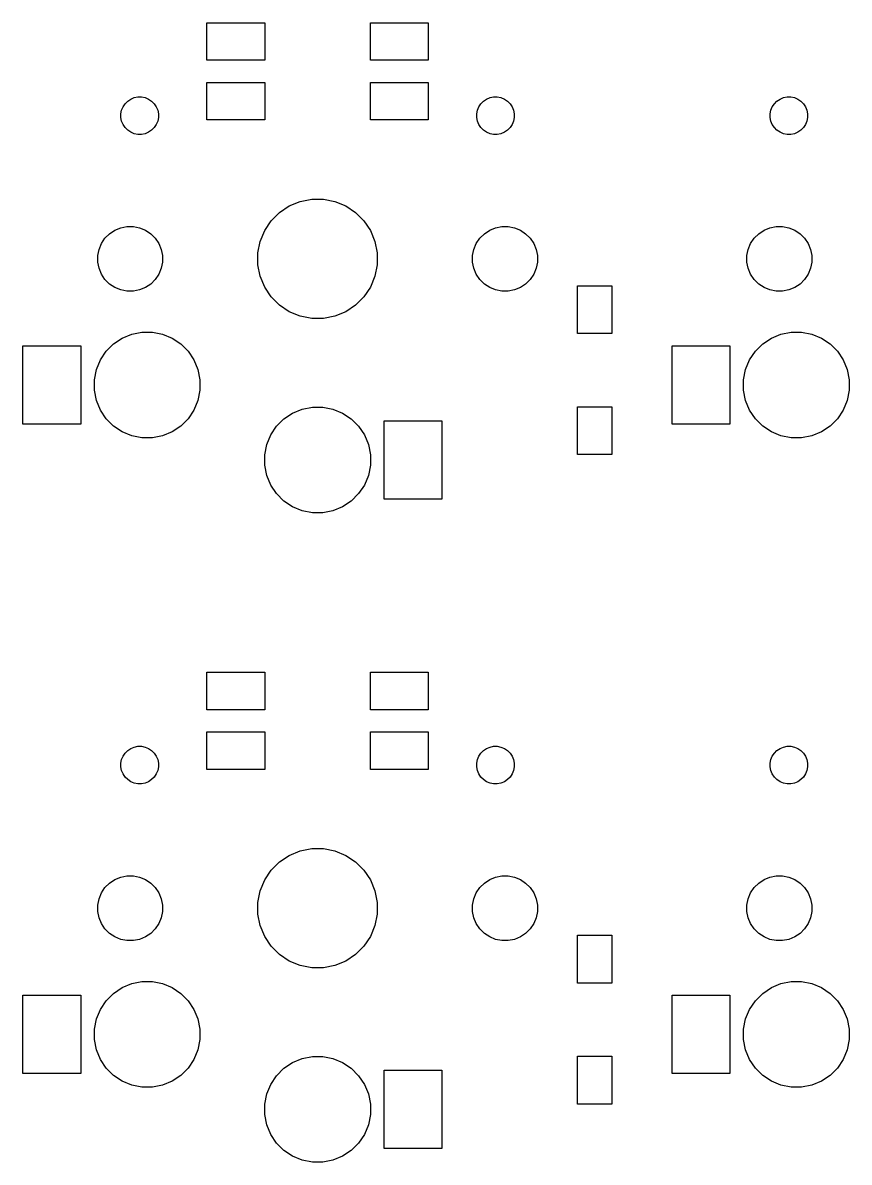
# Model space of a CAD drawing. Extents: x 33 to 239, y -108 to -27.
# Drawn here: x 109.6 to 133.85, y -106.9 to -73.47 of the extents above; entities that cross this region are included whole.
import ezdxf

# ---------------------------------------------------------------- set-up
doc = ezdxf.new("R2010")
doc.units = 0
doc.layers.add('BLACK', color=7, linetype='CONTINUOUS')

msp = doc.modelspace()

# ---------------------------------------------------------------- linework, layer by layer
at = {"layer": 'BLACK', "linetype": 'CONTINUOUS'}
for p, q in [((115, -74.575), (115, -73.475)), ((115, -73.475), (116.7, -73.475)), ((116.7, -73.475), (116.7, -74.575)), ((119.8, -74.575), (119.8, -73.475)), ((119.8, -73.475), (121.5, -73.475)), ((121.5, -73.475), (121.5, -74.575)), ((116.7, -74.575), (115, -74.575)), ((121.5, -74.575), (119.8, -74.575)), ((115, -76.325), (115, -75.225)), ((115, -75.225), (116.7, -75.225)), ((116.7, -75.225), (116.7, -76.325)), ((119.8, -76.325), (119.8, -75.225)), ((119.8, -75.225), (121.5, -75.225)), ((121.5, -75.225), (121.5, -76.325)), ((112.543, -75.9395), (112.603, -75.8494)), ((112.603, -75.8494), (112.679, -75.7728)), ((112.679, -75.7728), (112.769, -75.7126)), ((112.769, -75.7126), (112.87, -75.6711)), ((112.87, -75.6711), (112.976, -75.65)), ((112.976, -75.65), (113.084, -75.65)), ((113.084, -75.65), (113.19, -75.6711)), ((113.19, -75.6711), (113.291, -75.7126)), ((113.291, -75.7126), (113.381, -75.7728)), ((113.381, -75.7728), (113.457, -75.8494)), ((113.457, -75.8494), (113.517, -75.9395)), ((122.983, -75.9395), (123.043, -75.8494)), ((123.043, -75.8494), (123.119, -75.7728)), ((123.119, -75.7728), (123.209, -75.7126)), ((123.209, -75.7126), (123.31, -75.6711)), ((123.31, -75.6711), (123.416, -75.65)), ((123.416, -75.65), (123.524, -75.65)), ((123.524, -75.65), (123.63, -75.6711)), ((123.63, -75.6711), (123.731, -75.7126)), ((123.731, -75.7126), (123.821, -75.7728)), ((123.821, -75.7728), (123.897, -75.8494)), ((123.897, -75.8494), (123.957, -75.9395)), ((131.593, -75.9395), (131.653, -75.8494)), ((131.653, -75.8494), (131.729, -75.7728)), ((131.729, -75.7728), (131.819, -75.7126)), ((131.819, -75.7126), (131.92, -75.6711)), ((131.92, -75.6711), (132.026, -75.65)), ((132.026, -75.65), (132.134, -75.65)), ((132.134, -75.65), (132.24, -75.6711)), ((132.24, -75.6711), (132.341, -75.7126)), ((132.341, -75.7126), (132.431, -75.7728)), ((132.431, -75.7728), (132.507, -75.8494)), ((132.507, -75.8494), (132.567, -75.9395)), ((112.48, -76.1458), (112.501, -76.0396)), ((112.48, -76.2542), (112.48, -76.1458)), ((112.501, -76.0396), (112.543, -75.9395)), ((113.517, -75.9395), (113.559, -76.0396)), ((113.559, -76.0396), (113.58, -76.1458)), ((113.58, -76.1458), (113.58, -76.2542)), ((122.92, -76.1458), (122.941, -76.0396)), ((122.92, -76.2542), (122.92, -76.1458)), ((122.941, -76.0396), (122.983, -75.9395)), ((123.957, -75.9395), (123.999, -76.0396)), ((123.999, -76.0396), (124.02, -76.1458)), ((124.02, -76.1458), (124.02, -76.2542)), ((131.53, -76.1458), (131.551, -76.0396)), ((131.53, -76.2542), (131.53, -76.1458)), ((131.551, -76.0396), (131.593, -75.9395)), ((132.567, -75.9395), (132.609, -76.0396)), ((132.609, -76.0396), (132.63, -76.1458)), ((132.63, -76.1458), (132.63, -76.2542)), ((112.501, -76.3604), (112.48, -76.2542)), ((112.543, -76.4605), (112.501, -76.3604)), ((112.603, -76.5506), (112.543, -76.4605)), ((113.517, -76.4605), (113.457, -76.5506)), ((113.559, -76.3604), (113.517, -76.4605)), ((113.58, -76.2542), (113.559, -76.3604)), ((116.7, -76.325), (115, -76.325)), ((121.5, -76.325), (119.8, -76.325)), ((122.941, -76.3604), (122.92, -76.2542)), ((122.983, -76.4605), (122.941, -76.3604)), ((123.043, -76.5506), (122.983, -76.4605)), ((123.957, -76.4605), (123.897, -76.5506)), ((123.999, -76.3604), (123.957, -76.4605)), ((124.02, -76.2542), (123.999, -76.3604)), ((131.551, -76.3604), (131.53, -76.2542)), ((131.593, -76.4605), (131.551, -76.3604)), ((131.653, -76.5506), (131.593, -76.4605)), ((132.567, -76.4605), (132.507, -76.5506)), ((132.609, -76.3604), (132.567, -76.4605)), ((132.63, -76.2542), (132.609, -76.3604)), ((112.679, -76.6272), (112.603, -76.5506)), ((112.769, -76.6874), (112.679, -76.6272)), ((112.87, -76.7289), (112.769, -76.6874)), ((112.976, -76.75), (112.87, -76.7289)), ((113.084, -76.75), (112.976, -76.75)), ((113.19, -76.7289), (113.084, -76.75)), ((113.291, -76.6874), (113.19, -76.7289)), ((113.381, -76.6272), (113.291, -76.6874)), ((113.457, -76.5506), (113.381, -76.6272)), ((123.119, -76.6272), (123.043, -76.5506)), ((123.209, -76.6874), (123.119, -76.6272)), ((123.31, -76.7289), (123.209, -76.6874)), ((123.416, -76.75), (123.31, -76.7289)), ((123.524, -76.75), (123.416, -76.75)), ((123.63, -76.7289), (123.524, -76.75)), ((123.731, -76.6874), (123.63, -76.7289)), ((123.821, -76.6272), (123.731, -76.6874)), ((123.897, -76.5506), (123.821, -76.6272)), ((131.729, -76.6272), (131.653, -76.5506)), ((131.819, -76.6874), (131.729, -76.6272)), ((131.92, -76.7289), (131.819, -76.6874)), ((132.026, -76.75), (131.92, -76.7289)), ((132.134, -76.75), (132.026, -76.75)), ((132.24, -76.7289), (132.134, -76.75)), ((132.341, -76.6874), (132.24, -76.7289)), ((132.431, -76.6272), (132.341, -76.6874)), ((132.507, -76.5506), (132.431, -76.6272)), ((117.134, -79.0407), (117.421, -78.8492)), ((117.421, -78.8492), (117.74, -78.7173)), ((117.74, -78.7173), (118.078, -78.65)), ((118.078, -78.65), (118.422, -78.65)), ((118.422, -78.65), (118.76, -78.7173)), ((118.76, -78.7173), (119.079, -78.8492)), ((119.079, -78.8492), (119.366, -79.0407)), ((116.891, -79.2844), (117.134, -79.0407)), ((119.366, -79.0407), (119.609, -79.2844)), ((112.3, -79.5581), (112.473, -79.4865)), ((112.473, -79.4865), (112.656, -79.45)), ((112.656, -79.45), (112.844, -79.45)), ((112.844, -79.45), (113.027, -79.4865)), ((113.027, -79.4865), (113.2, -79.5581)), ((116.699, -79.5711), (116.891, -79.2844)), ((119.609, -79.2844), (119.801, -79.5711)), ((123.3, -79.5581), (123.473, -79.4865)), ((123.473, -79.4865), (123.656, -79.45)), ((123.656, -79.45), (123.844, -79.45)), ((123.844, -79.45), (124.027, -79.4865)), ((124.027, -79.4865), (124.2, -79.5581)), ((131.35, -79.5581), (131.523, -79.4865)), ((131.523, -79.4865), (131.706, -79.45)), ((131.706, -79.45), (131.894, -79.45)), ((131.894, -79.45), (132.077, -79.4865)), ((132.077, -79.4865), (132.25, -79.5581)), ((111.908, -79.95), (112.012, -79.7944)), ((112.012, -79.7944), (112.144, -79.6621)), ((112.144, -79.6621), (112.3, -79.5581)), ((113.2, -79.5581), (113.356, -79.6621)), ((113.356, -79.6621), (113.488, -79.7944)), ((113.488, -79.7944), (113.592, -79.95)), ((116.567, -79.8895), (116.699, -79.5711)), ((119.801, -79.5711), (119.933, -79.8895)), ((122.908, -79.95), (123.012, -79.7944)), ((123.012, -79.7944), (123.144, -79.6621)), ((123.144, -79.6621), (123.3, -79.5581)), ((124.2, -79.5581), (124.356, -79.6621)), ((124.356, -79.6621), (124.488, -79.7944)), ((124.488, -79.7944), (124.592, -79.95)), ((130.958, -79.95), (131.062, -79.7944)), ((131.062, -79.7944), (131.194, -79.6621)), ((131.194, -79.6621), (131.35, -79.5581)), ((132.25, -79.5581), (132.406, -79.6621)), ((132.406, -79.6621), (132.538, -79.7944)), ((132.538, -79.7944), (132.642, -79.95)), ((111.8, -80.3064), (111.837, -80.1229)), ((111.837, -80.1229), (111.908, -79.95)), ((113.592, -79.95), (113.663, -80.1229)), ((113.663, -80.1229), (113.7, -80.3064)), ((116.5, -80.2276), (116.567, -79.8895)), ((119.933, -79.8895), (120, -80.2276)), ((122.8, -80.3064), (122.837, -80.1229)), ((122.837, -80.1229), (122.908, -79.95)), ((124.592, -79.95), (124.663, -80.1229)), ((124.663, -80.1229), (124.7, -80.3064)), ((130.85, -80.3064), (130.887, -80.1229)), ((130.887, -80.1229), (130.958, -79.95)), ((132.642, -79.95), (132.713, -80.1229)), ((132.713, -80.1229), (132.75, -80.3064)), ((111.8, -80.4936), (111.8, -80.3064)), ((111.837, -80.6771), (111.8, -80.4936)), ((113.7, -80.4936), (113.663, -80.6771)), ((113.7, -80.3064), (113.7, -80.4936)), ((116.5, -80.5724), (116.5, -80.2276)), ((120, -80.2276), (120, -80.5724)), ((122.8, -80.4936), (122.8, -80.3064)), ((122.837, -80.6771), (122.8, -80.4936)), ((124.7, -80.4936), (124.663, -80.6771)), ((124.7, -80.3064), (124.7, -80.4936)), ((130.85, -80.4936), (130.85, -80.3064)), ((130.887, -80.6771), (130.85, -80.4936)), ((132.75, -80.4936), (132.713, -80.6771)), ((132.75, -80.3064), (132.75, -80.4936)), ((111.908, -80.85), (111.837, -80.6771)), ((112.012, -81.0056), (111.908, -80.85)), ((113.592, -80.85), (113.488, -81.0056)), ((113.663, -80.6771), (113.592, -80.85)), ((116.567, -80.9105), (116.5, -80.5724)), ((120, -80.5724), (119.933, -80.9105)), ((122.908, -80.85), (122.837, -80.6771)), ((123.012, -81.0056), (122.908, -80.85)), ((124.592, -80.85), (124.488, -81.0056)), ((124.663, -80.6771), (124.592, -80.85)), ((130.958, -80.85), (130.887, -80.6771)), ((131.062, -81.0056), (130.958, -80.85)), ((132.642, -80.85), (132.538, -81.0056)), ((132.713, -80.6771), (132.642, -80.85)), ((112.144, -81.1379), (112.012, -81.0056)), ((112.3, -81.2419), (112.144, -81.1379)), ((113.356, -81.1379), (113.2, -81.2419)), ((113.488, -81.0056), (113.356, -81.1379)), ((116.699, -81.2289), (116.567, -80.9105)), ((119.933, -80.9105), (119.801, -81.2289)), ((123.144, -81.1379), (123.012, -81.0056)), ((123.3, -81.2419), (123.144, -81.1379)), ((124.356, -81.1379), (124.2, -81.2419)), ((124.488, -81.0056), (124.356, -81.1379)), ((125.881, -82.5937), (125.881, -81.1937)), ((125.881, -81.1937), (126.881, -81.1937)), ((126.881, -81.1937), (126.881, -82.5937)), ((131.194, -81.1379), (131.062, -81.0056)), ((131.35, -81.2419), (131.194, -81.1379)), ((132.406, -81.1379), (132.25, -81.2419)), ((132.538, -81.0056), (132.406, -81.1379)), ((112.473, -81.3135), (112.3, -81.2419)), ((112.656, -81.35), (112.473, -81.3135)), ((112.844, -81.35), (112.656, -81.35)), ((113.027, -81.3135), (112.844, -81.35)), ((113.2, -81.2419), (113.027, -81.3135)), ((116.891, -81.5156), (116.699, -81.2289)), ((117.134, -81.7593), (116.891, -81.5156)), ((119.609, -81.5156), (119.366, -81.7593)), ((119.801, -81.2289), (119.609, -81.5156)), ((123.473, -81.3135), (123.3, -81.2419)), ((123.656, -81.35), (123.473, -81.3135)), ((123.844, -81.35), (123.656, -81.35)), ((124.027, -81.3135), (123.844, -81.35)), ((124.2, -81.2419), (124.027, -81.3135)), ((131.523, -81.3135), (131.35, -81.2419)), ((131.706, -81.35), (131.523, -81.3135)), ((131.894, -81.35), (131.706, -81.35)), ((132.077, -81.3135), (131.894, -81.35)), ((132.25, -81.2419), (132.077, -81.3135)), ((117.421, -81.9508), (117.134, -81.7593)), ((119.366, -81.7593), (119.079, -81.9508)), ((117.74, -82.0827), (117.421, -81.9508)), ((118.078, -82.15), (117.74, -82.0827)), ((118.422, -82.15), (118.078, -82.15)), ((118.76, -82.0827), (118.422, -82.15)), ((119.079, -81.9508), (118.76, -82.0827)), ((112.798, -82.6096), (113.097, -82.55)), ((113.097, -82.55), (113.403, -82.55)), ((113.403, -82.55), (113.702, -82.6096)), ((131.848, -82.6096), (132.147, -82.55)), ((132.147, -82.55), (132.453, -82.55)), ((132.453, -82.55), (132.752, -82.6096)), ((112.262, -82.896), (112.516, -82.7264)), ((112.516, -82.7264), (112.798, -82.6096)), ((113.702, -82.6096), (113.984, -82.7264)), ((113.984, -82.7264), (114.238, -82.896)), ((126.881, -82.5937), (125.881, -82.5937)), ((131.312, -82.896), (131.566, -82.7264)), ((131.566, -82.7264), (131.848, -82.6096)), ((132.752, -82.6096), (133.034, -82.7264)), ((133.034, -82.7264), (133.288, -82.896)), ((109.6, -85.25), (109.6, -82.95)), ((109.6, -82.95), (111.3, -82.95)), ((111.3, -82.95), (111.3, -85.25)), ((111.876, -83.3658), (112.046, -83.1119)), ((112.046, -83.1119), (112.262, -82.896)), ((114.238, -82.896), (114.454, -83.1119)), ((114.454, -83.1119), (114.624, -83.3658)), ((128.65, -85.25), (128.65, -82.95)), ((128.65, -82.95), (130.35, -82.95)), ((130.35, -82.95), (130.35, -85.25)), ((130.926, -83.3658), (131.096, -83.1119)), ((131.096, -83.1119), (131.312, -82.896)), ((133.288, -82.896), (133.504, -83.1119)), ((133.504, -83.1119), (133.674, -83.3658)), ((111.76, -83.6479), (111.876, -83.3658)), ((114.624, -83.3658), (114.74, -83.6479)), ((130.81, -83.6479), (130.926, -83.3658)), ((133.674, -83.3658), (133.79, -83.6479)), ((111.7, -83.9473), (111.76, -83.6479)), ((114.74, -83.6479), (114.8, -83.9473)), ((130.75, -83.9473), (130.81, -83.6479)), ((133.79, -83.6479), (133.85, -83.9473)), ((111.7, -84.2527), (111.7, -83.9473)), ((114.8, -83.9473), (114.8, -84.2527)), ((130.75, -84.2527), (130.75, -83.9473)), ((133.85, -83.9473), (133.85, -84.2527)), ((111.76, -84.5521), (111.7, -84.2527)), ((111.876, -84.8342), (111.76, -84.5521)), ((114.74, -84.5521), (114.624, -84.8342)), ((114.8, -84.2527), (114.74, -84.5521)), ((130.81, -84.5521), (130.75, -84.2527)), ((130.926, -84.8342), (130.81, -84.5521)), ((133.79, -84.5521), (133.674, -84.8342)), ((133.85, -84.2527), (133.79, -84.5521)), ((112.046, -85.0881), (111.876, -84.8342)), ((114.624, -84.8342), (114.454, -85.0881)), ((117.516, -84.9264), (117.798, -84.8096)), ((117.798, -84.8096), (118.097, -84.75)), ((118.097, -84.75), (118.403, -84.75)), ((118.403, -84.75), (118.702, -84.8096)), ((118.702, -84.8096), (118.984, -84.9264)), ((125.881, -86.1437), (125.881, -84.7437)), ((125.881, -84.7437), (126.881, -84.7437)), ((126.881, -84.7437), (126.881, -86.1437)), ((131.096, -85.0881), (130.926, -84.8342)), ((133.674, -84.8342), (133.504, -85.0881)), ((112.262, -85.304), (112.046, -85.0881)), ((114.454, -85.0881), (114.238, -85.304)), ((117.046, -85.3119), (117.262, -85.096)), ((117.262, -85.096), (117.516, -84.9264)), ((118.984, -84.9264), (119.238, -85.096)), ((119.238, -85.096), (119.454, -85.3119)), ((120.2, -87.45), (120.2, -85.15)), ((120.2, -85.15), (121.9, -85.15)), ((121.9, -85.15), (121.9, -87.45)), ((131.312, -85.304), (131.096, -85.0881)), ((133.504, -85.0881), (133.288, -85.304)), ((111.3, -85.25), (109.6, -85.25)), ((112.516, -85.4736), (112.262, -85.304)), ((112.798, -85.5904), (112.516, -85.4736)), ((113.984, -85.4736), (113.702, -85.5904)), ((114.238, -85.304), (113.984, -85.4736)), ((116.76, -85.8479), (116.876, -85.5658)), ((116.876, -85.5658), (117.046, -85.3119)), ((119.454, -85.3119), (119.624, -85.5658)), ((119.624, -85.5658), (119.74, -85.8479)), ((130.35, -85.25), (128.65, -85.25)), ((131.566, -85.4736), (131.312, -85.304)), ((131.848, -85.5904), (131.566, -85.4736)), ((133.034, -85.4736), (132.752, -85.5904)), ((133.288, -85.304), (133.034, -85.4736)), ((113.097, -85.65), (112.798, -85.5904)), ((113.403, -85.65), (113.097, -85.65)), ((113.702, -85.5904), (113.403, -85.65)), ((116.7, -86.1473), (116.76, -85.8479)), ((119.74, -85.8479), (119.8, -86.1473)), ((132.147, -85.65), (131.848, -85.5904)), ((132.453, -85.65), (132.147, -85.65)), ((132.752, -85.5904), (132.453, -85.65)), ((116.7, -86.4527), (116.7, -86.1473)), ((119.8, -86.1473), (119.8, -86.4527)), ((126.881, -86.1437), (125.881, -86.1437)), ((116.76, -86.7521), (116.7, -86.4527)), ((119.8, -86.4527), (119.74, -86.7521)), ((116.876, -87.0342), (116.76, -86.7521)), ((119.74, -86.7521), (119.624, -87.0342)), ((117.046, -87.2881), (116.876, -87.0342)), ((119.624, -87.0342), (119.454, -87.2881)), ((117.262, -87.504), (117.046, -87.2881)), ((117.516, -87.6736), (117.262, -87.504)), ((119.238, -87.504), (118.984, -87.6736)), ((119.454, -87.2881), (119.238, -87.504)), ((121.9, -87.45), (120.2, -87.45)), ((117.798, -87.7904), (117.516, -87.6736)), ((118.097, -87.85), (117.798, -87.7904)), ((118.403, -87.85), (118.097, -87.85)), ((118.702, -87.7904), (118.403, -87.85)), ((118.984, -87.6736), (118.702, -87.7904)), ((115, -93.625), (115, -92.525)), ((115, -92.525), (116.7, -92.525)), ((116.7, -92.525), (116.7, -93.625)), ((119.8, -93.625), (119.8, -92.525)), ((119.8, -92.525), (121.5, -92.525)), ((121.5, -92.525), (121.5, -93.625)), ((116.7, -93.625), (115, -93.625)), ((121.5, -93.625), (119.8, -93.625)), ((115, -95.375), (115, -94.275)), ((115, -94.275), (116.7, -94.275)), ((116.7, -94.275), (116.7, -95.375)), ((119.8, -95.375), (119.8, -94.275)), ((119.8, -94.275), (121.5, -94.275)), ((121.5, -94.275), (121.5, -95.375)), ((112.543, -94.9895), (112.603, -94.8994)), ((112.603, -94.8994), (112.679, -94.8228)), ((112.679, -94.8228), (112.769, -94.7626)), ((112.769, -94.7626), (112.87, -94.7211)), ((112.87, -94.7211), (112.976, -94.7)), ((112.976, -94.7), (113.084, -94.7)), ((113.084, -94.7), (113.19, -94.7211)), ((113.19, -94.7211), (113.291, -94.7626)), ((113.291, -94.7626), (113.381, -94.8228)), ((113.381, -94.8228), (113.457, -94.8994)), ((113.457, -94.8994), (113.517, -94.9895)), ((122.983, -94.9895), (123.043, -94.8994)), ((123.043, -94.8994), (123.119, -94.8228)), ((123.119, -94.8228), (123.209, -94.7626)), ((123.209, -94.7626), (123.31, -94.7211)), ((123.31, -94.7211), (123.416, -94.7)), ((123.416, -94.7), (123.524, -94.7)), ((123.524, -94.7), (123.63, -94.7211)), ((123.63, -94.7211), (123.731, -94.7626)), ((123.731, -94.7626), (123.821, -94.8228)), ((123.821, -94.8228), (123.897, -94.8994)), ((123.897, -94.8994), (123.957, -94.9895)), ((131.593, -94.9895), (131.653, -94.8994)), ((131.653, -94.8994), (131.729, -94.8228)), ((131.729, -94.8228), (131.819, -94.7626)), ((131.819, -94.7626), (131.92, -94.7211)), ((131.92, -94.7211), (132.026, -94.7)), ((132.026, -94.7), (132.134, -94.7)), ((132.134, -94.7), (132.24, -94.7211)), ((132.24, -94.7211), (132.341, -94.7626)), ((132.341, -94.7626), (132.431, -94.8228)), ((132.431, -94.8228), (132.507, -94.8994)), ((132.507, -94.8994), (132.567, -94.9895)), ((112.48, -95.1958), (112.501, -95.0896)), ((112.48, -95.3042), (112.48, -95.1958)), ((112.501, -95.0896), (112.543, -94.9895)), ((113.517, -94.9895), (113.559, -95.0896)), ((113.559, -95.0896), (113.58, -95.1958)), ((113.58, -95.1958), (113.58, -95.3042)), ((122.92, -95.1958), (122.941, -95.0896)), ((122.92, -95.3042), (122.92, -95.1958)), ((122.941, -95.0896), (122.983, -94.9895)), ((123.957, -94.9895), (123.999, -95.0896)), ((123.999, -95.0896), (124.02, -95.1958)), ((124.02, -95.1958), (124.02, -95.3042)), ((131.53, -95.1958), (131.551, -95.0896)), ((131.53, -95.3042), (131.53, -95.1958)), ((131.551, -95.0896), (131.593, -94.9895)), ((132.567, -94.9895), (132.609, -95.0896)), ((132.609, -95.0896), (132.63, -95.1958)), ((132.63, -95.1958), (132.63, -95.3042)), ((112.501, -95.4104), (112.48, -95.3042)), ((112.543, -95.5105), (112.501, -95.4104)), ((112.603, -95.6006), (112.543, -95.5105)), ((113.517, -95.5105), (113.457, -95.6006)), ((113.559, -95.4104), (113.517, -95.5105)), ((113.58, -95.3042), (113.559, -95.4104)), ((116.7, -95.375), (115, -95.375)), ((121.5, -95.375), (119.8, -95.375)), ((122.941, -95.4104), (122.92, -95.3042)), ((122.983, -95.5105), (122.941, -95.4104)), ((123.043, -95.6006), (122.983, -95.5105)), ((123.957, -95.5105), (123.897, -95.6006)), ((123.999, -95.4104), (123.957, -95.5105)), ((124.02, -95.3042), (123.999, -95.4104)), ((131.551, -95.4104), (131.53, -95.3042)), ((131.593, -95.5105), (131.551, -95.4104)), ((131.653, -95.6006), (131.593, -95.5105)), ((132.567, -95.5105), (132.507, -95.6006)), ((132.609, -95.4104), (132.567, -95.5105)), ((132.63, -95.3042), (132.609, -95.4104)), ((112.679, -95.6772), (112.603, -95.6006)), ((112.769, -95.7374), (112.679, -95.6772)), ((112.87, -95.7789), (112.769, -95.7374)), ((112.976, -95.8), (112.87, -95.7789)), ((113.084, -95.8), (112.976, -95.8)), ((113.19, -95.7789), (113.084, -95.8)), ((113.291, -95.7374), (113.19, -95.7789)), ((113.381, -95.6772), (113.291, -95.7374)), ((113.457, -95.6006), (113.381, -95.6772)), ((123.119, -95.6772), (123.043, -95.6006)), ((123.209, -95.7374), (123.119, -95.6772)), ((123.31, -95.7789), (123.209, -95.7374)), ((123.416, -95.8), (123.31, -95.7789)), ((123.524, -95.8), (123.416, -95.8)), ((123.63, -95.7789), (123.524, -95.8)), ((123.731, -95.7374), (123.63, -95.7789)), ((123.821, -95.6772), (123.731, -95.7374)), ((123.897, -95.6006), (123.821, -95.6772)), ((131.729, -95.6772), (131.653, -95.6006)), ((131.819, -95.7374), (131.729, -95.6772)), ((131.92, -95.7789), (131.819, -95.7374)), ((132.026, -95.8), (131.92, -95.7789)), ((132.134, -95.8), (132.026, -95.8)), ((132.24, -95.7789), (132.134, -95.8)), ((132.341, -95.7374), (132.24, -95.7789)), ((132.431, -95.6772), (132.341, -95.7374)), ((132.507, -95.6006), (132.431, -95.6772)), ((117.134, -98.0907), (117.421, -97.8992)), ((117.421, -97.8992), (117.74, -97.7673)), ((117.74, -97.7673), (118.078, -97.7)), ((118.078, -97.7), (118.422, -97.7)), ((118.422, -97.7), (118.76, -97.7673)), ((118.76, -97.7673), (119.079, -97.8992)), ((119.079, -97.8992), (119.366, -98.0907)), ((116.891, -98.3344), (117.134, -98.0907)), ((119.366, -98.0907), (119.609, -98.3344)), ((112.3, -98.6081), (112.473, -98.5365)), ((112.473, -98.5365), (112.656, -98.5)), ((112.656, -98.5), (112.844, -98.5)), ((112.844, -98.5), (113.027, -98.5365)), ((113.027, -98.5365), (113.2, -98.6081)), ((116.699, -98.6211), (116.891, -98.3344)), ((119.609, -98.3344), (119.801, -98.6211)), ((123.3, -98.6081), (123.473, -98.5365)), ((123.473, -98.5365), (123.656, -98.5)), ((123.656, -98.5), (123.844, -98.5)), ((123.844, -98.5), (124.027, -98.5365)), ((124.027, -98.5365), (124.2, -98.6081)), ((131.35, -98.6081), (131.523, -98.5365)), ((131.523, -98.5365), (131.706, -98.5)), ((131.706, -98.5), (131.894, -98.5)), ((131.894, -98.5), (132.077, -98.5365)), ((132.077, -98.5365), (132.25, -98.6081)), ((111.908, -99), (112.012, -98.8444)), ((112.012, -98.8444), (112.144, -98.7121)), ((112.144, -98.7121), (112.3, -98.6081)), ((113.2, -98.6081), (113.356, -98.7121)), ((113.356, -98.7121), (113.488, -98.8444)), ((113.488, -98.8444), (113.592, -99)), ((116.567, -98.9395), (116.699, -98.6211)), ((119.801, -98.6211), (119.933, -98.9395)), ((122.908, -99), (123.012, -98.8444)), ((123.012, -98.8444), (123.144, -98.7121)), ((123.144, -98.7121), (123.3, -98.6081)), ((124.2, -98.6081), (124.356, -98.7121)), ((124.356, -98.7121), (124.488, -98.8444)), ((124.488, -98.8444), (124.592, -99)), ((130.958, -99), (131.062, -98.8444)), ((131.062, -98.8444), (131.194, -98.7121)), ((131.194, -98.7121), (131.35, -98.6081)), ((132.25, -98.6081), (132.406, -98.7121)), ((132.406, -98.7121), (132.538, -98.8444)), ((132.538, -98.8444), (132.642, -99)), ((111.8, -99.3564), (111.837, -99.1729)), ((111.837, -99.1729), (111.908, -99)), ((113.592, -99), (113.663, -99.1729)), ((113.663, -99.1729), (113.7, -99.3564)), ((116.5, -99.2776), (116.567, -98.9395)), ((119.933, -98.9395), (120, -99.2776)), ((122.8, -99.3564), (122.837, -99.1729)), ((122.837, -99.1729), (122.908, -99)), ((124.592, -99), (124.663, -99.1729)), ((124.663, -99.1729), (124.7, -99.3564)), ((130.85, -99.3564), (130.887, -99.1729)), ((130.887, -99.1729), (130.958, -99)), ((132.642, -99), (132.713, -99.1729)), ((132.713, -99.1729), (132.75, -99.3564)), ((111.8, -99.5436), (111.8, -99.3564)), ((111.837, -99.7271), (111.8, -99.5436)), ((113.7, -99.5436), (113.663, -99.7271)), ((113.7, -99.3564), (113.7, -99.5436)), ((116.5, -99.6224), (116.5, -99.2776)), ((120, -99.2776), (120, -99.6224)), ((122.8, -99.5436), (122.8, -99.3564)), ((122.837, -99.7271), (122.8, -99.5436)), ((124.7, -99.5436), (124.663, -99.7271)), ((124.7, -99.3564), (124.7, -99.5436)), ((130.85, -99.5436), (130.85, -99.3564)), ((130.887, -99.7271), (130.85, -99.5436)), ((132.75, -99.5436), (132.713, -99.7271)), ((132.75, -99.3564), (132.75, -99.5436)), ((111.908, -99.9), (111.837, -99.7271)), ((112.012, -100.056), (111.908, -99.9)), ((113.592, -99.9), (113.488, -100.056)), ((113.663, -99.7271), (113.592, -99.9)), ((116.567, -99.9605), (116.5, -99.6224)), ((120, -99.6224), (119.933, -99.9605)), ((122.908, -99.9), (122.837, -99.7271)), ((123.012, -100.056), (122.908, -99.9)), ((124.592, -99.9), (124.488, -100.056)), ((124.663, -99.7271), (124.592, -99.9)), ((130.958, -99.9), (130.887, -99.7271)), ((131.062, -100.056), (130.958, -99.9)), ((132.642, -99.9), (132.538, -100.056)), ((132.713, -99.7271), (132.642, -99.9)), ((112.144, -100.188), (112.012, -100.056)), ((112.3, -100.292), (112.144, -100.188)), ((113.356, -100.188), (113.2, -100.292)), ((113.488, -100.056), (113.356, -100.188)), ((116.699, -100.279), (116.567, -99.9605)), ((119.933, -99.9605), (119.801, -100.279)), ((123.144, -100.188), (123.012, -100.056)), ((123.3, -100.292), (123.144, -100.188)), ((124.356, -100.188), (124.2, -100.292)), ((124.488, -100.056), (124.356, -100.188)), ((125.881, -101.644), (125.881, -100.244)), ((125.881, -100.244), (126.881, -100.244)), ((126.881, -100.244), (126.881, -101.644)), ((131.194, -100.188), (131.062, -100.056)), ((131.35, -100.292), (131.194, -100.188)), ((132.406, -100.188), (132.25, -100.292)), ((132.538, -100.056), (132.406, -100.188)), ((112.473, -100.363), (112.3, -100.292)), ((112.656, -100.4), (112.473, -100.363)), ((112.844, -100.4), (112.656, -100.4)), ((113.027, -100.363), (112.844, -100.4)), ((113.2, -100.292), (113.027, -100.363)), ((116.891, -100.566), (116.699, -100.279)), ((117.134, -100.809), (116.891, -100.566)), ((119.609, -100.566), (119.366, -100.809)), ((119.801, -100.279), (119.609, -100.566)), ((123.473, -100.363), (123.3, -100.292)), ((123.656, -100.4), (123.473, -100.363)), ((123.844, -100.4), (123.656, -100.4)), ((124.027, -100.363), (123.844, -100.4)), ((124.2, -100.292), (124.027, -100.363)), ((131.523, -100.363), (131.35, -100.292)), ((131.706, -100.4), (131.523, -100.363)), ((131.894, -100.4), (131.706, -100.4)), ((132.077, -100.363), (131.894, -100.4)), ((132.25, -100.292), (132.077, -100.363)), ((117.421, -101.001), (117.134, -100.809)), ((119.366, -100.809), (119.079, -101.001)), ((117.74, -101.133), (117.421, -101.001)), ((118.078, -101.2), (117.74, -101.133)), ((118.422, -101.2), (118.078, -101.2)), ((118.76, -101.133), (118.422, -101.2)), ((119.079, -101.001), (118.76, -101.133)), ((112.798, -101.66), (113.097, -101.6)), ((113.097, -101.6), (113.403, -101.6)), ((113.403, -101.6), (113.702, -101.66)), ((131.848, -101.66), (132.147, -101.6)), ((132.147, -101.6), (132.453, -101.6)), ((132.453, -101.6), (132.752, -101.66)), ((112.046, -102.162), (112.262, -101.946)), ((112.262, -101.946), (112.516, -101.776)), ((112.516, -101.776), (112.798, -101.66)), ((113.702, -101.66), (113.984, -101.776)), ((113.984, -101.776), (114.238, -101.946)), ((114.238, -101.946), (114.454, -102.162)), ((126.881, -101.644), (125.881, -101.644)), ((131.096, -102.162), (131.312, -101.946)), ((131.312, -101.946), (131.566, -101.776)), ((131.566, -101.776), (131.848, -101.66)), ((132.752, -101.66), (133.034, -101.776)), ((133.034, -101.776), (133.288, -101.946)), ((133.288, -101.946), (133.504, -102.162)), ((109.6, -104.3), (109.6, -102)), ((109.6, -102), (111.3, -102)), ((111.3, -102), (111.3, -104.3)), ((111.876, -102.416), (112.046, -102.162)), ((114.454, -102.162), (114.624, -102.416)), ((128.65, -104.3), (128.65, -102)), ((128.65, -102), (130.35, -102)), ((130.35, -102), (130.35, -104.3)), ((130.926, -102.416), (131.096, -102.162)), ((133.504, -102.162), (133.674, -102.416)), ((111.76, -102.698), (111.876, -102.416)), ((114.624, -102.416), (114.74, -102.698)), ((130.81, -102.698), (130.926, -102.416)), ((133.674, -102.416), (133.79, -102.698)), ((111.7, -102.997), (111.76, -102.698)), ((114.74, -102.698), (114.8, -102.997)), ((130.75, -102.997), (130.81, -102.698)), ((133.79, -102.698), (133.85, -102.997)), ((111.7, -103.303), (111.7, -102.997)), ((114.8, -102.997), (114.8, -103.303)), ((130.75, -103.303), (130.75, -102.997)), ((133.85, -102.997), (133.85, -103.303)), ((111.76, -103.602), (111.7, -103.303)), ((111.876, -103.884), (111.76, -103.602)), ((114.74, -103.602), (114.624, -103.884)), ((114.8, -103.303), (114.74, -103.602)), ((130.81, -103.602), (130.75, -103.303)), ((130.926, -103.884), (130.81, -103.602)), ((133.79, -103.602), (133.674, -103.884)), ((133.85, -103.303), (133.79, -103.602)), ((112.046, -104.138), (111.876, -103.884)), ((114.624, -103.884), (114.454, -104.138)), ((117.516, -103.976), (117.798, -103.86)), ((117.798, -103.86), (118.097, -103.8)), ((118.097, -103.8), (118.403, -103.8)), ((118.403, -103.8), (118.702, -103.86)), ((118.702, -103.86), (118.984, -103.976)), ((125.881, -105.194), (125.881, -103.794)), ((125.881, -103.794), (126.881, -103.794)), ((126.881, -103.794), (126.881, -105.194)), ((131.096, -104.138), (130.926, -103.884)), ((133.674, -103.884), (133.504, -104.138)), ((112.262, -104.354), (112.046, -104.138)), ((114.454, -104.138), (114.238, -104.354)), ((117.046, -104.362), (117.262, -104.146)), ((117.262, -104.146), (117.516, -103.976)), ((118.984, -103.976), (119.238, -104.146)), ((119.238, -104.146), (119.454, -104.362)), ((120.2, -106.5), (120.2, -104.2)), ((120.2, -104.2), (121.9, -104.2)), ((121.9, -104.2), (121.9, -106.5)), ((131.312, -104.354), (131.096, -104.138)), ((133.504, -104.138), (133.288, -104.354)), ((111.3, -104.3), (109.6, -104.3)), ((112.516, -104.524), (112.262, -104.354)), ((112.798, -104.64), (112.516, -104.524)), ((113.984, -104.524), (113.702, -104.64)), ((114.238, -104.354), (113.984, -104.524)), ((116.76, -104.898), (116.876, -104.616)), ((116.876, -104.616), (117.046, -104.362)), ((119.454, -104.362), (119.624, -104.616)), ((119.624, -104.616), (119.74, -104.898)), ((130.35, -104.3), (128.65, -104.3)), ((131.566, -104.524), (131.312, -104.354)), ((131.848, -104.64), (131.566, -104.524)), ((133.034, -104.524), (132.752, -104.64)), ((133.288, -104.354), (133.034, -104.524)), ((113.097, -104.7), (112.798, -104.64)), ((113.403, -104.7), (113.097, -104.7)), ((113.702, -104.64), (113.403, -104.7)), ((116.7, -105.197), (116.76, -104.898)), ((119.74, -104.898), (119.8, -105.197)), ((132.147, -104.7), (131.848, -104.64)), ((132.453, -104.7), (132.147, -104.7)), ((132.752, -104.64), (132.453, -104.7)), ((116.7, -105.503), (116.7, -105.197)), ((119.8, -105.197), (119.8, -105.503)), ((126.881, -105.194), (125.881, -105.194)), ((116.76, -105.802), (116.7, -105.503)), ((119.8, -105.503), (119.74, -105.802)), ((116.876, -106.084), (116.76, -105.802)), ((119.74, -105.802), (119.624, -106.084)), ((117.046, -106.338), (116.876, -106.084)), ((119.624, -106.084), (119.454, -106.338)), ((117.262, -106.554), (117.046, -106.338)), ((117.516, -106.724), (117.262, -106.554)), ((119.238, -106.554), (118.984, -106.724)), ((119.454, -106.338), (119.238, -106.554)), ((121.9, -106.5), (120.2, -106.5)), ((117.798, -106.84), (117.516, -106.724)), ((118.097, -106.9), (117.798, -106.84)), ((118.403, -106.9), (118.097, -106.9)), ((118.702, -106.84), (118.403, -106.9)), ((118.984, -106.724), (118.702, -106.84))]:
    msp.add_line(p, q, dxfattribs=at)

doc.saveas('drawing.dxf')
